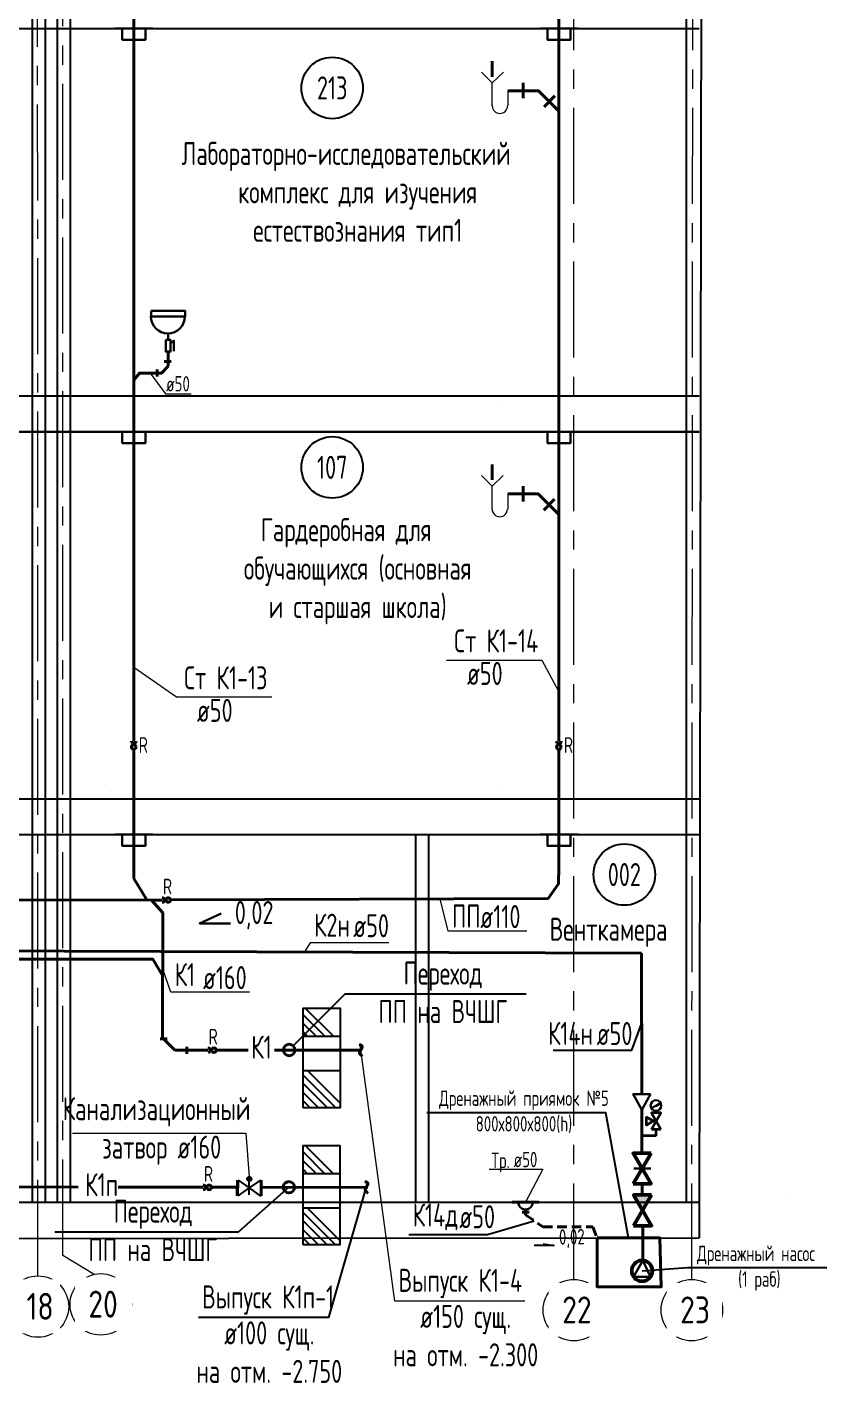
# Model space of a CAD drawing. Header units: millimetres. Extents: x -8689834 to 9419935, y -117443 to 166298.
# Drawn here: x -125287 to -114877, y -59540 to -41891 of the extents above; entities that cross this region are included whole.
import ezdxf
from ezdxf.enums import TextEntityAlignment as Align

# ---------------------------------------------------------------- set-up
doc = ezdxf.new("R2010")
doc.units = ezdxf.units.MM
doc.header["$MEASUREMENT"] = 0
doc.linetypes.add('01_base$0$DASHED2', pattern=[0.375, 0.25, -0.125])
doc.linetypes.add('CENTER', pattern=[2, 1.25, -0.25, 0.25, -0.25])
doc.layers.get('0').update_dxf_attribs({"color": 250, "lineweight": 9})
for name, color, linetype in [('PDF _0', 7, 'Continuous'), ('PDF ___Text VK', 7, 'Continuous'), ('PDF __OBORUD', 1, 'Continuous'), ('PDF __Арматура', 7, 'Continuous'), ('PDF __ВК-Text VK', 7, 'Continuous'), ('PDF __ВК-Text В1', 7, 'Continuous'), ('PDF __ВК-В1', 5, 'Continuous'), ('PDF __ВК-К3', 7, 'Continuous'), ('PDF __ВК-переход с пл. на чуг.', 1, 'Continuous'), ('PDF __ВК-противопожарные муфты', 1, 'Continuous'), ('PDF __ВК-стены', 7, 'Continuous'), ('PDF __ВК-текст К2', 7, 'Continuous'), ('PDF __ВК-текст Канал', 7, 'Continuous'), ('PDF __Дренажные насосы', 1, 'Continuous'), ('PDF __К14', 3, 'Continuous'), ('PDF __насос', 1, 'Continuous'), ('PDF __Переход', 7, 'Continuous'), ('PDF __Пескоуловитель', 7, 'Continuous'), ('PDF __Сантехника', 7, 'Continuous'), ('PDF _TEKSTBK', 7, 'Continuous'), ('PDF _надписи ВК', 7, 'Continuous'), ('АР_Кровля дорожки', 245, 'Continuous'), ('АР_Таблицы', 250, 'Continuous')]:
    doc.layers.add(name, color=color, linetype=linetype)
doc.layers.add('PDF __ВК-К1', color=7, linetype='Continuous', true_color=0xb80000)
doc.layers.add('PDF __ВК-К14н', color=190, linetype='Continuous', true_color=0x7f00ff)
for name, color, linetype, lineweight in [('АР_Маркер экспликации', 239, 'Continuous', 13), ('АР_Номер помещения', 1, 'Continuous', 25), ('АР_Оси', 195, 'Continuous', 9), ('АР_Помещения_площадь', 19, 'Continuous', 9), ('ВК_канализация', 32, 'Continuous', 15)]:
    doc.layers.add(name, color=color, linetype=linetype, lineweight=lineweight)
doc.styles.add('ISOCPEUR', font='isocpeur.ttf', dxfattribs={"width": 0.7})
doc.styles.get("Standard").update_dxf_attribs({"font": 'isocpeur.ttf', "width": 0.7})
doc.styles.add('ГОСТ 2.304', font='isocpeur.ttf', dxfattribs={"width": 0.7})

# ---------------------------------------------------------------- blocks, each defined once
blk = doc.blocks.new('*U1662')
at = {"layer": 'АР_Номер помещения', "color": 7}
blk.add_circle((-15720, 4793), 400, dxfattribs=at)
at = {"layer": 'АР_Помещения_площадь', "color": 7}
blk.add_line((-13545, 633), (-13545, 633), dxfattribs=at)
at = {"color": 7, "style": 'ISOCPEUR', "width": 0.7, "flags": 1}
blk.add_attdef('КАТЕГОРИЯ', (-499, -2092), '', height=250, dxfattribs=at)
at = {"layer": 'АР_Номер помещения', "color": 7, "style": 'ISOCPEUR', "width": 0.7}
blk.add_attdef('НОМЕР_ПОМЕЩЕНИЯ', text='', height=300, dxfattribs=at).set_placement((-15720, 4793), align=Align.MIDDLE_CENTER)
at = {"layer": 'АР_Помещения_площадь', "color": 7, "lineweight": 30, "width": 0.7, "flags": 104}
blk.add_attdef('ИМЯ_ПОМЕЩЕНИЯ', text='', height=100, dxfattribs=at).set_placement((158, 1217), align=Align.MIDDLE_CENTER)
at = {"layer": 'АР_Помещения_площадь', "color": 7, "style": 'ISOCPEUR', "width": 0.7}
blk.add_attdef('ПЛОЩАДЬ_ПОМЕЩЕНИЯ', text='', height=200, dxfattribs=at).set_placement((-13540, 880), align=Align.MIDDLE_RIGHT)

msp = doc.modelspace()

# ---------------------------------------------------------------- hatches: boundary and pattern name
at = {"layer": 'АР_Кровля дорожки', "ltscale": 500, "true_color": 0x000000}
h = msp.add_hatch(color=18, dxfattribs=at)
h.dxf.hatch_style = 1
h.paths.add_polyline_path([(-245791, -57201.5), (-246025.5, -57201.5), (-245908.3, -57402.8)])
h.paths.add_polyline_path([(-190575.5, -57162.6), (-190809.9, -57162.6), (-190692.7, -57364)])
h.paths.add_polyline_path([(-149907.4, -57185.8), (-150081.5, -57185.8), (-149994.5, -57335.3)])
h.paths.add_polyline_path([(-149877.2, -57134), (-150111.7, -57134), (-150081.5, -57185.8), (-149907.4, -57185.8)])
h.paths.add_polyline_path([(-127370.9, -57118.1), (-127605.4, -57118.1), (-127566, -57185.8), (-127410.3, -57185.8)])
h.paths.add_polyline_path([(-127410.3, -57185.8), (-127566, -57185.8), (-127488.1, -57319.5)])
h.paths.add_polyline_path([(-117159.1, -57092.6), (-117393.6, -57092.6), (-117339.3, -57185.8), (-117213.4, -57185.8)])
h.paths.add_polyline_path([(-117213.4, -57185.8), (-117339.3, -57185.8), (-117276.4, -57294)])

# ---------------------------------------------------------------- linework, layer by layer
at = {"layer": 'PDF _0', "lineweight": 35}
for points in [[(-117135.1, -56130.9), (-117225.3, -56185), (-117225.3, -56082.8), (-117135.1, -56130.9), (-117099, -56130.9)], [(-117159.1, -56239.1), (-117038.9, -56022.7), (-117159.1, -56022.7), (-117038.9, -56239.1)], [(-117159.1, -56239.1), (-117038.9, -56239.1)], [(-117099, -56323.2), (-117099, -56239.1)], [(-117099, -56323.2), (-117285.4, -56323.2)]]:
    msp.add_lwpolyline(points, dxfattribs=at)
at = {"layer": 'PDF _0', "color": 3, "lineweight": 30}
msp.add_arc((-118800.1, -57185.8), 95.2, 179.99999, 0.00001, dxfattribs=at)
msp.add_arc((-118800.1, -57185.8), 95.2, 179.99999, 0.00001, dxfattribs=at)
at = {"layer": 'PDF __OBORUD', "lineweight": 30}
for points in [[(-117141.1, -55950.5), (-117099, -55932.5), (-117057, -55908.4), (-117075, -55926.5)], [(-117057, -55908.4), (-117081, -55914.5)], [(-117099, -55998.6), (-117099, -56022.7)]]:
    msp.add_lwpolyline(points, dxfattribs=at)
msp.add_circle((-117102, -55929.5), 69.1, dxfattribs=at)
at = {"layer": 'PDF __Арматура', "lineweight": 30}
msp.add_lwpolyline([(-117167.8, -56750), (-117389.2, -56750)], dxfattribs=at)
at = {"layer": 'PDF __ВК-Text VK', "lineweight": 30}
msp.add_lwpolyline([(-122759.8, -53430.1), (-123042.5, -53559.7), (-122639.7, -53559.7)], dxfattribs=at)
at = {"layer": 'PDF __ВК-Text В1', "lineweight": 25}
msp.add_lwpolyline([(-118568.3, -57728.8), (-118432, -57751.9), (-118685.4, -57751.9)], dxfattribs=at)
at = {"layer": 'PDF __ВК-В1', "color": 244, "lineweight": 40, "true_color": 0x991b1e}
for points in [[(-123898.5, -51185.4), (-123898.4, -35019.1)], [(-118364.9, -51186.6), (-118364.7, -35020.4)], [(-123899.5, -52974.9), (-123899.5, -51292.1)], [(-118365.9, -52821.4), (-118365.8, -51293.3)]]:
    msp.add_lwpolyline(points, dxfattribs=at)
at = {"layer": 'PDF __ВК-В1', "color": 215, "lineweight": 40, "true_color": 0xa953a0}
for points in [[(-124621.1, -56991.7), (-136403.3, -56972.5)], [(-122996.7, -56993.7), (-124101.5, -56992.5)], [(-122559.7, -56994.1), (-122887.8, -56993.8)], [(-120850.9, -56995.8), (-122234.4, -56994.4)]]:
    msp.add_lwpolyline(points, dxfattribs=at)
at = {"layer": 'PDF __ВК-К1', "lineweight": 40}
for points in [[(-118829.9, -42617.2), (-118829.9, -42816.2)], [(-118829.9, -42718.8), (-119028.9, -42718.8)], [(-118829.9, -42718.8), (-118631, -42718.8), (-118364.3, -42985.5)], [(-118419.3, -42786.6), (-118559, -42930.5)], [(-118832, -47968), (-119030.9, -47968)], [(-118832, -47866.4), (-118832, -48065.3)], [(-118832, -47968), (-118633, -47968), (-118366.3, -48234.6)], [(-118421.4, -48035.7), (-118561.1, -48179.6)], [(-118971.5, -57187.9), (-118624.4, -57187.9)]]:
    msp.add_lwpolyline(points, dxfattribs=at)
at = {"layer": 'PDF __ВК-К1', "color": 244, "lineweight": 40, "true_color": 0x991b1e}
for points in [[(-123450.4, -46114.7), (-123450.4, -46305.1)], [(-123594.3, -46394), (-123539.3, -46394), (-123450.4, -46305.1)], [(-123594.3, -46349.6), (-123594.3, -46438.5)], [(-123412.3, -46245.9), (-123501.2, -46245.9)], [(-123465.9, -55060.7), (-123554.8, -55060.7)], [(-123525.2, -55048), (-123364.4, -55208.9)], [(-123364.4, -55208.9), (-122932.7, -55209.3)], [(-123207.7, -55166.5), (-123207.7, -55255.4)], [(-122826, -55208.9), (-122407.7, -55208.9)], [(-122064.8, -55208.9), (-120945.2, -55211)], [(-118971.5, -57187.9), (-118624.4, -57187.9)], [(-118751.4, -57319.1), (-118844.5, -57319.1)], [(-118751.4, -57319.1), (-118844.5, -57319.1)], [(-118798, -57353), (-118798, -57285.3)], [(-118798, -57353), (-118798, -57285.3)]]:
    msp.add_lwpolyline(points, dxfattribs=at)
at = {"layer": 'PDF __ВК-К14н', "color": 152, "lineweight": 40, "true_color": 0x2776bb}
for points in [[(-117291.3, -53946.2), (-117285.4, -55782.2)], [(-117285.4, -55986.6), (-117285.4, -56551.6)], [(-117279.4, -56948.4), (-117279.4, -57092.6)], [(-117273.4, -57495.4), (-117273.4, -57946.2)]]:
    msp.add_lwpolyline(points, dxfattribs=at)
at = {"layer": 'PDF __ВК-К3', "lineweight": 25}
for points in [[(-121692.3, -55958.1), (-121692.3, -54662.8), (-121214, -54662.8), (-121214, -55958.1)], [(-121695.2, -57745), (-121695.2, -56449.7), (-121216.9, -56449.7), (-121216.9, -57745)]]:
    msp.add_lwpolyline(points, close=True, dxfattribs=at)
for points in [[(-121298.6, -55026.8), (-121666.9, -54662.8)], [(-121412.9, -55026.8), (-121692.3, -54747.5)], [(-121523, -55026.8), (-121692.3, -54861.8)], [(-121637.3, -55026.8), (-121692.3, -54971.8)], [(-121692.3, -55026.8), (-121214, -55026.8)], [(-121692.3, -55475.6), (-121214, -55475.6)], [(-121269, -55958.1), (-121692.3, -55534.8)], [(-121214, -55898.9), (-121637.3, -55475.6)], [(-121379.1, -55958.1), (-121692.3, -55644.9)], [(-121493.3, -55958.1), (-121692.3, -55759.2)], [(-121603.4, -55958.1), (-121692.3, -55869.2)], [(-121301.5, -56813.7), (-121669.8, -56449.7)], [(-121415.8, -56813.7), (-121695.2, -56534.4)], [(-121525.9, -56813.7), (-121695.2, -56648.7)], [(-121640.2, -56813.7), (-121695.2, -56758.7)], [(-121695.2, -56813.7), (-121216.9, -56813.7)], [(-121695.2, -57262.4), (-121216.9, -57262.4)], [(-121271.9, -57745), (-121695.2, -57321.7)], [(-121216.9, -57685.8), (-121640.2, -57262.4)], [(-121382, -57745), (-121695.2, -57431.8)], [(-121496.3, -57745), (-121695.2, -57546.1)], [(-121606.3, -57745), (-121695.2, -57656.1)]]:
    msp.add_lwpolyline(points, dxfattribs=at)
at = {"layer": 'PDF __ВК-переход с пл. на чуг.', "lineweight": 40}
for centre in [(-121876.4, -55206.8), (-121879.4, -56993.6)]:
    msp.add_circle(centre, 74.1, dxfattribs=at)
at = {"layer": 'PDF __ВК-противопожарные муфты', "lineweight": 30}
for points in [[(-124145, -41908.3), (-123899.5, -41908.3), (-123649.7, -41908.3)], [(-124047.7, -41908.3), (-124047.7, -42056.5), (-123747.1, -42056.5), (-123747.1, -41908.3)], [(-118611.4, -41908.3), (-118365.9, -41908.3), (-118116.1, -41908.3)], [(-118514, -41908.3), (-118514, -42056.5), (-118213.5, -42056.5), (-118213.5, -41908.3)], [(-124145, -47157.4), (-123899.5, -47157.4), (-123649.7, -47157.4)], [(-124047.7, -47157.4), (-124047.7, -47305.6), (-123747.1, -47305.6), (-123747.1, -47157.4)], [(-118611.4, -47157.4), (-118365.9, -47157.4), (-118116.1, -47157.4)], [(-118514, -47157.4), (-118514, -47305.6), (-118213.5, -47305.6), (-118213.5, -47157.4)], [(-124145, -52402.3), (-123899.5, -52402.3), (-123649.7, -52402.3)], [(-124047.7, -52402.3), (-124047.7, -52550.5), (-123747.1, -52550.5), (-123747.1, -52402.3)], [(-118611.4, -52402.3), (-118365.9, -52402.3), (-118116.1, -52402.3)], [(-118514, -52402.3), (-118514, -52550.5), (-118213.5, -52550.5), (-118213.5, -52402.3)]]:
    msp.add_lwpolyline(points, dxfattribs=at)
at = {"layer": 'PDF __ВК-стены', "color": 18, "lineweight": 25, "true_color": 0x000000}
for points in [[(-116489.6, -27517.5), (-116540.8, -57651.4)], [(-116710.1, -27983), (-116710.1, -57185.8)], [(-125220.2, -30487.3), (-125220.2, -57185.8)], [(-125050.9, -30487.3), (-125050.9, -57185.8)], [(-124895.2, -30487.3), (-124895.2, -57185.8)], [(-124725.9, -30487.3), (-124725.9, -57185.8)], [(-171417.8, -41908.3), (-116540.8, -41908.3)], [(-171417.8, -41908.3), (-116540.8, -41908.3)], [(-171417.8, -46691.8), (-116540.8, -46691.8)], [(-171417.8, -47153.2), (-116540.8, -47153.2)], [(-171417.8, -47157.4), (-116540.8, -47157.4)], [(-171417.8, -51936.7), (-116540.8, -51936.7)], [(-171417.8, -52402.3), (-116540.8, -52402.3)], [(-171417.8, -52402.3), (-116540.8, -52402.3)], [(-120232.3, -52402.3), (-120232.3, -57185.8)], [(-120063, -52402.3), (-120063, -57185.8)], [(-171130, -57185.8), (-116540.8, -57185.8)], [(-251262.1, -57746.2), (-116540.8, -57651.4)]]:
    msp.add_lwpolyline(points, dxfattribs=at)
at = {"layer": 'PDF __ВК-текст К2', "lineweight": 25}
for points in [[(-117459.7, -57652.1), (-117752.6, -56025.2), (-117800.7, -56025.2), (-120082.1, -56025.2)], [(-117282.4, -58081.4), (-116692.4, -58038.9), (-116644.3, -58038.9), (-114877.1, -58038.9)]]:
    msp.add_lwpolyline(points, dxfattribs=at)
at = {"layer": 'PDF __ВК-текст Канал', "lineweight": 25}
msp.add_lwpolyline([(-121879.4, -56993.6), (-122539.1, -57579.9), (-122589.9, -57579.9), (-124926.6, -57579.9)], dxfattribs=at)
at = {"layer": 'PDF __Дренажные насосы', "lineweight": 50}
msp.add_circle((-117282.4, -58081.4), 135.2, dxfattribs=at)
at = {"layer": 'PDF __К14', "lineweight": 40}
for points in [[(-119232.1, -42536.8), (-119232.1, -42333.6)], [(-119234.1, -47785.9), (-119234.1, -47582.7)]]:
    msp.add_lwpolyline(points, dxfattribs=at)
at = {"layer": 'PDF __насос', "lineweight": 30}
for points in [[(-117273.2, -57945.9), (-117172.2, -58159.8), (-117392.2, -58159.8)], [(-117273.2, -57945.9), (-117392.2, -58159.8)]]:
    msp.add_lwpolyline(points, dxfattribs=at)
at = {"layer": 'PDF __Переход', "lineweight": 30}
msp.add_lwpolyline([(-117171.2, -55782.2), (-117285.4, -55986.6), (-117399.6, -55782.2)], close=True, dxfattribs=at)
at = {"layer": 'PDF __Пескоуловитель', "lineweight": 40}
for points in [[(-120964.2, -55134.8), (-120951.5, -55139), (-120943, -55143.3), (-120938.8, -55147.5), (-120934.6, -55147.5), (-120930.3, -55151.7), (-120926.1, -55156), (-120926.1, -55160.2), (-120926.1, -55164.4), (-120926.1, -55168.7), (-120926.1, -55172.9), (-120930.3, -55177.1), (-120930.3, -55181.4), (-120934.6, -55189.8), (-120938.8, -55194.1), (-120943, -55206.8), (-120947.3, -55215.2), (-120951.5, -55219.5), (-120955.7, -55223.7), (-120955.7, -55232.2), (-120960, -55236.4), (-120960, -55240.6), (-120960, -55244.9), (-120960, -55249.1), (-120960, -55253.3), (-120955.7, -55257.5), (-120955.7, -55261.8), (-120951.5, -55261.8), (-120947.3, -55266), (-120943, -55270.2), (-120938.8, -55274.5), (-120934.6, -55278.7), (-120921.9, -55287.2)], [(-120889, -56917.1), (-120876.3, -56921.3), (-120867.8, -56925.6), (-120863.6, -56929.8), (-120859.3, -56929.8), (-120855.1, -56934), (-120850.9, -56938.3), (-120850.9, -56942.5), (-120850.9, -56946.7), (-120850.9, -56951), (-120850.9, -56955.2), (-120855.1, -56959.4), (-120855.1, -56963.7), (-120859.3, -56972.1), (-120863.6, -56976.4), (-120867.8, -56989.1), (-120872, -56997.5), (-120876.3, -57001.8), (-120880.5, -57006), (-120880.5, -57014.5), (-120884.7, -57018.7), (-120884.7, -57022.9), (-120884.7, -57027.2), (-120884.7, -57031.4), (-120884.7, -57035.6), (-120880.5, -57039.9), (-120880.5, -57044.1), (-120876.3, -57044.1), (-120872, -57048.3), (-120867.8, -57052.6), (-120863.6, -57056.8), (-120859.3, -57061), (-120846.6, -57069.5)]]:
    msp.add_lwpolyline(points, dxfattribs=at)
at = {"layer": 'PDF __Сантехника', "lineweight": 30}
for points in [[(-123672.6, -45585.5), (-123228.1, -45585.5), (-123228.1, -45657.5), (-123672.6, -45657.5)], [(-123482.1, -45962.3), (-123418.6, -45962.3), (-123418.6, -46114.7), (-123482.1, -46114.7)]]:
    msp.add_lwpolyline(points, close=True, dxfattribs=at)
for points in [[(-123452.5, -45881.8), (-123452.5, -45962.3)], [(-123418.6, -46008.8), (-123376.3, -45970.7), (-123376.3, -46110.4)]]:
    msp.add_lwpolyline(points, dxfattribs=at)
msp.add_arc((-123454.6, -45655.4), 222.2, 180, 0, dxfattribs=at)
at = {"layer": 'PDF _TEKSTBK', "lineweight": 18}
for points in [[(-119232.1, -42617.2), (-119371.8, -42477.6)], [(-119232.1, -42917.8), (-119232.1, -42617.2), (-119088.1, -42477.6)], [(-119028.9, -42718.8), (-119028.9, -42917.8)], [(-119234.1, -47866.4), (-119373.8, -47726.7)], [(-119234.1, -48166.9), (-119234.1, -47866.4), (-119090.2, -47726.7)], [(-119030.9, -47968), (-119030.9, -48166.9)]]:
    msp.add_lwpolyline(points, dxfattribs=at)
for centre in [(-119132.6, -42915.7), (-119134.6, -48164.8)]:
    msp.add_arc(centre, 99.5, 180.00001, 359.99999, dxfattribs=at)
at = {"layer": 'PDF _надписи ВК', "lineweight": 50}
for points in [[(-117165.2, -56551.6), (-117399.6, -56948.4)], [(-117165.2, -56551.6), (-117399.6, -56551.6), (-117165.2, -56948.4), (-117399.6, -56948.4)], [(-117159.1, -57092.6), (-117393.6, -57495.4)], [(-117159.1, -57092.6), (-117393.6, -57092.6), (-117159.1, -57495.4), (-117393.6, -57495.4)]]:
    msp.add_lwpolyline(points, dxfattribs=at)
at = {"layer": 'АР_Кровля дорожки', "color": 152, "lineweight": 40, "ltscale": 500, "true_color": 0x2776bb}
for points in [[(-117291.3, -53946.2), (-126059, -53915)], [(-125830.7, -54023.7), (-123652.1, -54023.9), (-123523.8, -54235)]]:
    msp.add_lwpolyline(points, dxfattribs=at)
at = {"layer": 'АР_Кровля дорожки', "color": 7, "ltscale": 500}
for points in [[(-118790.1, -54480.8), (-121152.2, -54480.8), (-121824.1, -55154.3)], [(-118441.9, -55210.1), (-117418, -55210.1), (-117288.4, -54864.2)], [(-122559, -56899.2), (-122560.6, -57105.7)], [(-122540.9, -56899.4), (-122542.6, -57105.8)], [(-122395.6, -57002.6), (-122542.6, -57105.8)], [(-122540.9, -56899.4), (-122395.6, -57002.6)], [(-122396, -57092.5), (-122395.2, -56912.7)], [(-122249.1, -56901), (-122395.6, -57002.6)], [(-122395.6, -57002.6), (-122249.7, -57107.5)], [(-122249.1, -56901), (-122249.7, -57107.5)], [(-122234.1, -56900.1), (-122234.8, -57106.6)], [(-120884.7, -57029.3), (-121363.3, -58690.1), (-123056.7, -58690.1)], [(-120317.4, -57607.1), (-119293.5, -57607.1), (-118685.6, -57430.6)]]:
    msp.add_lwpolyline(points, dxfattribs=at)
at = {"layer": 'АР_Кровля дорожки', "color": 1, "ltscale": 500}
msp.add_lwpolyline([(-122387.8, -56870.1), (-122414.2, -56890.8), (-122370.8, -56882.7), (-122403, -56906.4)], dxfattribs=at)
at = {"layer": 'АР_Кровля дорожки', "color": 3, "linetype": '01_base$0$DASHED2', "lineweight": 40, "ltscale": 500}
msp.add_lwpolyline([(-118798, -57353), (-118573.2, -57508.2), (-117922, -57508.2), (-117868.4, -57652.1)], dxfattribs=at)
at = {"layer": 'АР_Кровля дорожки', "color": 7, "ltscale": 500}
msp.add_circle((-122395, -56884.8), 27.8, dxfattribs=at)
at = {"layer": 'АР_Оси', "color": 18, "linetype": 'CENTER', "ltscale": 1000, "true_color": 0x000000}
msp.add_line((-124820.6, -57880.4), (-124825.9, -27146.1), dxfattribs=at)
at = {"layer": 'АР_Оси', "color": 18, "ltscale": 0.5, "true_color": 0x000000}
for centre in [(-125145.6, -58546.7), (-124328.7, -58518.1), (-118170.6, -58592.7), (-116635.5, -58592.7)]:
    msp.add_circle(centre, 400, dxfattribs=at)
at = {"layer": 'ВК_канализация', "color": 244, "lineweight": 40, "ltscale": 500, "true_color": 0x991b1e}
for points in [[(-123747.7, -46394), (-123824.5, -46394), (-123899.5, -46486.2)], [(-123594.3, -46394), (-123747.7, -46394), (-123747.7, -46394)], [(-123899.1, -51232.1), (-123898.9, -51215.4)], [(-118365.5, -51233.3), (-118365.3, -51216.6)], [(-123420.8, -53253.1), (-118506.2, -53232.7), (-118369.9, -53042.6), (-118365.9, -52821.4)], [(-123899.5, -52974.9), (-123728.5, -53254)], [(-123667.5, -53254.1), (-131780.7, -53245.8)], [(-123525.2, -55048), (-123522.4, -53422), (-123667.5, -53254.1)], [(-123667.5, -53254.1), (-123527.5, -53255)], [(-123480.7, -53254.6), (-123497.5, -53254.7)], [(-122886, -55208.9), (-122902.7, -55209)]]:
    msp.add_lwpolyline(points, dxfattribs=at)
at = {"layer": 'ВК_канализация', "color": 18, "lineweight": 13, "ltscale": 500, "true_color": 0x000000}
for points in [[(-123684.2, -46394), (-123486.4, -46666.9), (-123151.2, -46666.9)], [(-122102.3, -50615.1), (-123341.4, -50615.1), (-123898.5, -50227.5)], [(-119826.5, -50134), (-118587.4, -50134), (-118369.5, -50534.6)], [(-118781.3, -53659.9), (-119805.2, -53659.9), (-119910.4, -53240.1)], [(-120577.3, -53810.6), (-121601.2, -53810.6), (-121675.2, -53930.6)], [(-122391.2, -54454.4), (-123415.1, -54454.4), (-123520.2, -54152.5)], [(-118806.8, -58474.6), (-120500.2, -58474.6), (-120951.5, -55139)], [(-124698.1, -56289.3), (-122438.9, -56289.3), (-122395.2, -56857)], [(-119271.6, -56759.7), (-118574.8, -56759.7), (-118800.1, -57185.8)]]:
    msp.add_lwpolyline(points, dxfattribs=at)
at = {"layer": 'ВК_канализация', "color": 217, "lineweight": 40, "ltscale": 500, "true_color": 0x93278f}
msp.add_lwpolyline([(-122947.8, -56995.5), (-122964.5, -56995.6)], dxfattribs=at)
at = {"layer": 'ВК_канализация', "color": 244, "lineweight": 40, "ltscale": 500, "true_color": 0x991b1e}
for centre in [(-123899.5, -51262.1), (-118365.8, -51263.3), (-123450.7, -53254.3), (-122856, -55208.6)]:
    msp.add_circle(centre, 30, dxfattribs=at)
at = {"layer": 'ВК_канализация', "color": 217, "lineweight": 40, "ltscale": 500, "true_color": 0x93278f}
msp.add_circle((-122917.8, -56995.2), 30, dxfattribs=at)
at = {"layer": 'ВК_канализация', "color": 244, "lineweight": 40, "ltscale": 500, "true_color": 0x991b1e}
for centre, start, end in [((-123898.5, -51185.4), 179.27075, 359.27075), ((-118364.9, -51186.6), 179.27075, 359.27075), ((-123527.5, -53255), 270.50316, 90.50316), ((-122932.7, -55209.3), 270.50316, 90.50316)]:
    msp.add_arc(centre, 30, start, end, dxfattribs=at)
at = {"layer": 'ВК_канализация', "color": 217, "lineweight": 40, "ltscale": 500, "true_color": 0x93278f}
msp.add_arc((-122994.5, -56995.9), 30, 270.50316, 90.50316, dxfattribs=at)

# ---------------------------------------------------------------- block references
at = {"layer": 'АР_Маркер экспликации', "color": 7}
ref = msp.add_blockref('*U1662', (-110587.1, -47321.9), dxfattribs=at)
ref.add_attrib('НОМЕР_ПОМЕЩЕНИЯ', '214', dxfattribs={"layer": 'АР_Номер помещения', "color": 7, "height": 300, "style": 'ISOCPEUR', "width": 0.7}).set_placement((-126306.8, -42528.5), align=Align.MIDDLE_CENTER)
ref = msp.add_blockref('*U1662', (-105595.9, -47476.1), dxfattribs=at)
ref.add_attrib('НОМЕР_ПОМЕЩЕНИЯ', '213', dxfattribs={"layer": 'АР_Номер помещения', "color": 7, "height": 300, "style": 'ISOCPEUR', "width": 0.7}).set_placement((-121315.7, -42682.7), align=Align.MIDDLE_CENTER)
ref = msp.add_blockref('*U1662', (-110641.5, -52470.4), dxfattribs=at)
ref.add_attrib('НОМЕР_ПОМЕЩЕНИЯ', '106', dxfattribs={"layer": 'АР_Номер помещения', "color": 7, "height": 300, "style": 'ISOCPEUR', "width": 0.7}).set_placement((-126361.2, -47677), align=Align.MIDDLE_CENTER)
ref = msp.add_blockref('*U1662', (-105595.9, -52415.2), dxfattribs=at)
ref.add_attrib('НОМЕР_ПОМЕЩЕНИЯ', '107', dxfattribs={"layer": 'АР_Номер помещения', "color": 7, "height": 300, "style": 'ISOCPEUR', "width": 0.7}).set_placement((-121315.7, -47621.8), align=Align.MIDDLE_CENTER)
ref = msp.add_blockref('*U1662', (-101793.6, -57716), dxfattribs=at)
ref.add_attrib('НОМЕР_ПОМЕЩЕНИЯ', '002', dxfattribs={"layer": 'АР_Номер помещения', "color": 7, "height": 300, "style": 'ISOCPEUR', "width": 0.7}).set_placement((-117513.3, -52922.7), align=Align.MIDDLE_CENTER)

# ---------------------------------------------------------------- texts
at = {"layer": 'АР_Таблицы', "ltscale": 100, "attachment_point": 4, "style": 'ISOCPEUR'}
for s, insert, char_height, width in [('\\pxi-1,l1,qc,t1,5;Лабораторно-исследовательский комплекс для изучения естествознания тип1', (-122862.5, -44035.6), 300, 3456.163), ('\\pxi-1,l1,t1,5;ø50', (-123478.6, -46534.2), 200, 7500), ('\\pxi-1,l1,qc,t1,5;Гардеробная для обучающихся (основная и старшая школа)', (-122862.5, -48974.7), 300, 3456.163), ('\\pxi-1,l1,t1,5;Ст К1-14', (-119727.5, -49880.9), 300, 7500), ('\\pxi-1,l1,t1,5;Ст К1-13', (-123242.4, -50361.9), 300, 7500), ('\\pxi-1,l1,t1,5;ø50', (-119561.4, -50304.4), 300, 7500), ('\\pxi-1,l1,t1,5;ø50', (-123076.3, -50785.4), 300, 7500), ('\\pxi-1,l1,qc,t1,5;{\\C256;\\c0;Венткамера}', (-119817, -53675), 300, 4196.36)]:
    msp.add_mtext(s, dxfattribs=dict(at, insert=insert, char_height=char_height, width=width))
at = {"layer": 'АР_Таблицы', "ltscale": 100, "insert": (-118364, -57665.2), "char_height": 200, "width": 7500, "attachment_point": 4, "rotation": 1.16501, "style": 'ISOCPEUR'}
msp.add_mtext('\\pxi-1,l1,t1,5;0,02', dxfattribs=at)
at = {"layer": 'ВК_канализация', "color": 18, "ltscale": 100, "true_color": 0x000000, "attachment_point": 4, "style": 'ISOCPEUR'}
for s, insert, char_height, width in [('R', (-123833, -51236.5), 205.4, 5730.034), ('R', (-118299.4, -51237.8), 205.4, 5730.034), ('R', (-123519.1, -53079.1), 205.4, 5730.034), ('0,02', (-122583.4, -53451.8), 300, 5891.51), ('К2н', (-121553, -53582.2), 300, 5891.51), ('\\pxi-1,l1,t1,5;ø50', (-121041, -53588.6), 300, 7500), ('ПП', (-119757, -53464.3), 300, 5891.51), ('\\pxi-1,l1,t1,5;ø110', (-119387.8, -53470.1), 300, 7500), ('К1', (-123366.9, -54226), 300, 5891.51), ('\\pxi-1,l1,t1,5;ø160', (-122997.7, -54264.6), 300, 7500), ('\\pxi-1,l1,qc,t1,5;Переход \\PПП на ВЧШГ', (-120986.1, -54455.8), 300, 2224.257), ('К14н', (-118507.2, -54990.5), 300, 5891.51), ('\\pxi-1,l1,t1,5;ø50', (-117873, -54992.5), 300, 7500), ('R', (-122924.4, -55033.4), 205.4, 5730.034), ('\\pxi-1,l1,t1,5;К1', (-122369.3, -55170.2), 300, 7500), ('\\pxqc;Дренажный приямок №5\\P800х800х800(h)', (-121765.8, -56010.5), 200, 5891.51), ('\\pxqc;Канализационный\\P затвор ø160', (-124769.8, -56261.3), 300, 2334.903), ('Тр.', (-119243.6, -56671.2), 200, 5891.51), ('\\pxi-1,l1,t1,5;ø50', (-118955.1, -56633.1), 200, 7500), ('\\pxi-1,l1,t1,5;К1п', (-124531.1, -56960.2), 300, 7500), ('R', (-122986.1, -56820), 205.4, 5730.034), ('\\pxi-1,l1,qc,t1,5;Переход \\PПП на ВЧШГ', (-124760.4, -57554.9), 300, 2224.257), ('К14д', (-120269.2, -57378.7), 300, 5891.51), ('\\pxi-1,l1,t1,5;ø50', (-119660.9, -57377.1), 300, 7500), ('Выпуск К1-4', (-120452, -58246.2), 300, 5891.51), ('Выпуск К1п-1', (-123008.5, -58461.8), 300, 5891.51), ('\\pxi-1,l1,qc,t1,5;ø150 сущ.\\Pна отм. -2.300', (-120571.3, -58924.5), 300, 1985.55), ('\\pxi-1,l1,qc,t1,5;ø100 сущ.\\Pна отм. -2.750', (-123127.7, -59140), 300, 1985.55)]:
    msp.add_mtext(s, dxfattribs=dict(at, insert=insert, char_height=char_height, width=width))

# ---------------------------------------------------------------- next in the draw order: texts
at = {"layer": 'АР_Оси', "color": 18, "true_color": 0x000000, "char_height": 350, "attachment_point": 1, "line_spacing_factor": 1.149209, "style": 'ГОСТ 2.304', "bg_fill": 2}
for s, insert, width in [('{\\W0.8;18}', (-125293.1, -58368.9), 258.628), ('{\\W0.8;20}', (-124490, -58340.3), 392.561), ('{\\W0.8;22}', (-118321.9, -58415), 520.89), ('{\\W0.8;23}', (-116787, -58415), 370.762)]:
    msp.add_mtext(s, dxfattribs=dict(at, insert=insert, width=width))

# ---------------------------------------------------------------- next in the draw order: linework, layer by layer
at = {"layer": 'PDF ___Text VK', "color": 3, "lineweight": 40}
msp.add_lwpolyline([(-117868.4, -57652.1), (-117050.9, -57652.1), (-117032.9, -58289.3), (-117868.4, -58289.3)], close=True, dxfattribs=at)
at = {"layer": 'АР_Оси', "color": 18, "linetype": 'CENTER', "ltscale": 1000, "true_color": 0x000000}
for p, q in [((-125145.6, -58146.7), (-125154.3, -27136.5)), ((-118170.6, -58192.7), (-118170.6, -27079.9)), ((-116635.5, -58192.7), (-116611.4, -27030.3))]:
    msp.add_line(p, q, dxfattribs=at)
at = {"layer": 'ВК_канализация', "color": 18, "lineweight": 13, "ltscale": 500, "true_color": 0x000000}
msp.add_lwpolyline([(-124414.8, -58127.5), (-124820.6, -57880.4)], dxfattribs=at)

# ---------------------------------------------------------------- next in the draw order: texts
at = {"layer": 'ВК_канализация', "color": 18, "ltscale": 100, "true_color": 0x000000, "insert": (-118746.8, -58048.8), "char_height": 200, "width": 5891.51, "attachment_point": 4, "style": 'ISOCPEUR'}
msp.add_mtext('\\pxqc;Дренажный насос\\P (1 раб)', dxfattribs=at)

doc.saveas('drawing.dxf')
